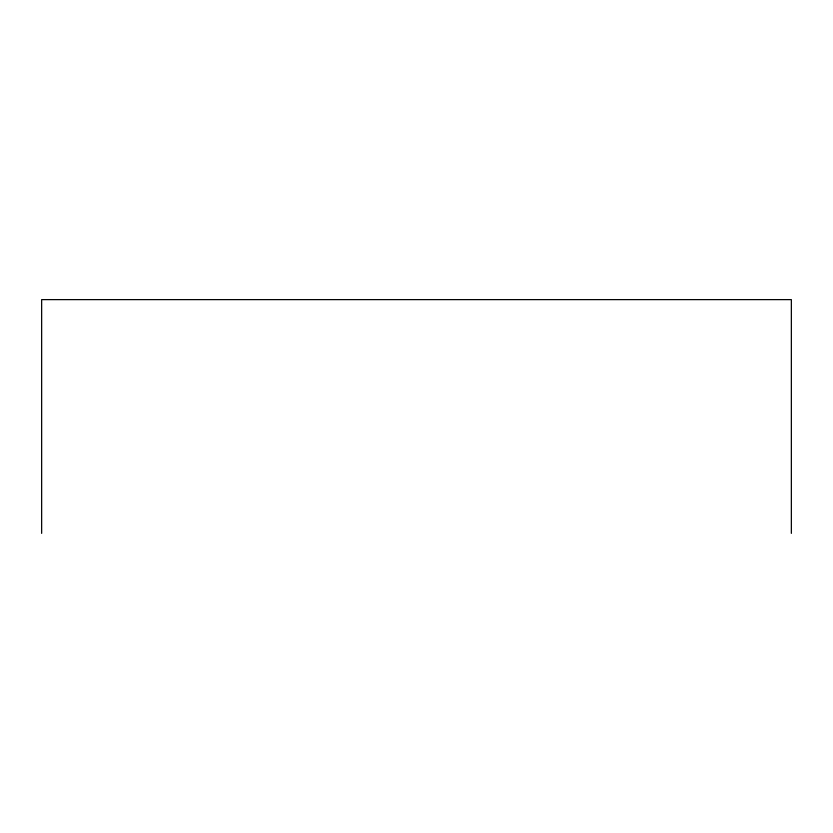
<?xml version="1.0" encoding="UTF-8"?>
<svg xmlns="http://www.w3.org/2000/svg" width="833" height="833" viewBox="0 0 833 833"><rect width="100%" height="100%" fill="white"/><g stroke="black" fill="none" stroke-linecap="round" stroke-linejoin="round"><path stroke-width="1.25" d="M791.35 533.38L791.35 299.62L41.65 299.62L41.65 533.38"/></g></svg>
